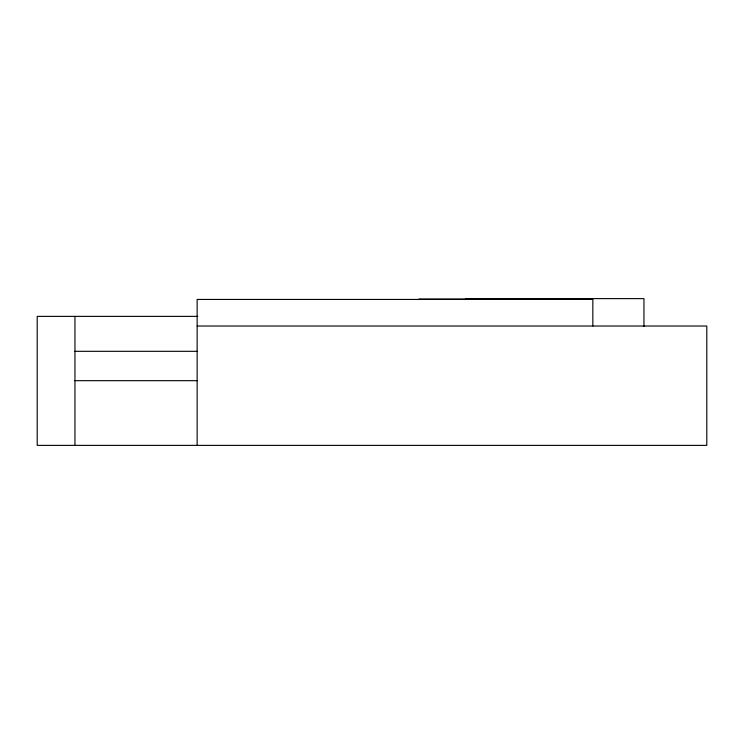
<?xml version="1.0" encoding="UTF-8"?>
<svg xmlns="http://www.w3.org/2000/svg" width="744" height="744" viewBox="0 0 744 744"><rect width="100%" height="100%" fill="white"/><g stroke="black" fill="none" stroke-linecap="round" stroke-linejoin="round"><path stroke-width="1.12" d="M465.846 298.623L643.951 298.623L643.951 326.514M418.881 299.042L466.553 299.042M197.811 316.377L37.2 316.377L37.2 445.377L706.8 445.377L706.8 326.021L197.141 326.021M74.949 351.317L197.346 351.317M74.949 380.677L197.346 380.677M592.838 326.021L592.838 299.441L197.141 299.441L197.141 445.377M74.949 316.377L74.949 445.377"/></g></svg>
